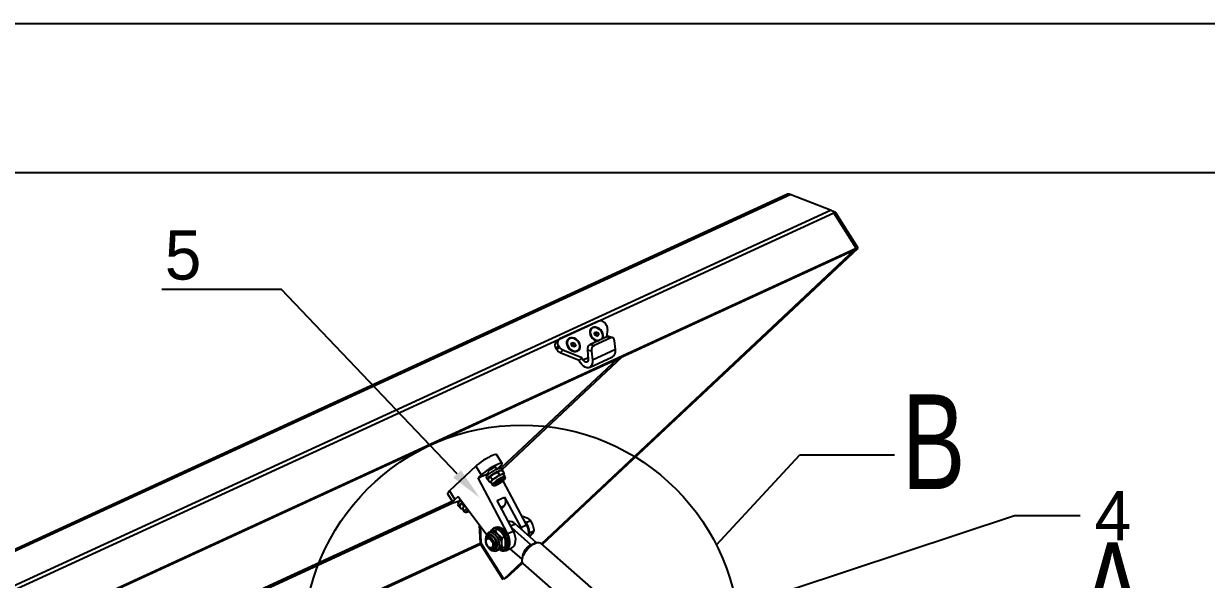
# Model space of a CAD drawing. Extents: x 0 to 7419, y -673 to 3042.
# Drawn here: x 1447 to 2240, y 2598 to 2970 of the extents above; entities that cross this region are included whole.
import ezdxf
from ezdxf import colors
from ezdxf.entities.mleader import LeaderData, LeaderLine
from ezdxf.math import Vec2, Vec3

# ---------------------------------------------------------------- set-up
doc = ezdxf.new("R2010")
doc.units = 0
doc.header["$LTSCALE"] = 10
doc.layers.get('0').update_dxf_attribs({"linetype": 'CONTINUOUS'})
doc.styles.add('SLDTEXTSTYLE1', font='TXT', dxfattribs={"width": 0.75})
doc.dimstyles.new('SLDDIMSTYLE2', dxfattribs={"dimtxt": 0.18, "dimasz": 60, "dimexe": 0, "dimexo": 0.0625, "dimgap": 0, "dimtad": 0, "dimtih": 1, "dimtoh": 1, "dimdec": 0, "dimrnd": 1e-09, "dimzin": 0, "dimdsep": 46, "dimtxsty": 'Standard', "dimblk1": 'NONE', "dimblk2": 'NONE', "dimsah": 1, "dimcen": 0.09, "dimadec": 0, "dimazin": 0, "dimtfac": 60, "dimtdec": 0, "dimtofl": 0, "dimtmove": 0, "dimatfit": 3, "dimldrblk": 'NONE', "dimfxl": 1, "dimtolj": 1, "dimtzin": 0, "dimarcsym": 0})

# ---------------------------------------------------------------- blocks, each defined once
blk = doc.blocks.new('_NONE')

msp = doc.modelspace()

# ---------------------------------------------------------------- linework, layer by layer
at = {"color": 7, "linetype": 'Continuous'}
for p, q in [((0, 2970), (4200, 2970)), ((4100, 2870), (200, 2870)), ((1958.32, 2855.63), (416.96, 2147.08)), ((419.25, 2147.07), (1960.61, 2855.61)), ((1987.8, 2845.12), (1960.61, 2855.61)), ((446.43, 2136.58), (1987.8, 2845.12)), ((448.48, 2134.74), (1989.85, 2843.29)), ((1990.72, 2843.7), (1988.94, 2844.38)), ((2004.8, 2819.64), (1989.85, 2843.29)), ((2006.19, 2819.59), (1991.23, 2843.24)), ((462.01, 2109.76), (2003.37, 2818.3)), ((463.44, 2111.1), (2004.8, 2819.64)), ((1793.98, 2621.63), (2004.08, 2818.63)), ((1794.53, 2621.14), (2006.19, 2819.59)), ((2004.8, 2819.64), (2003.37, 2818.3)), ((2004.08, 2818.63), (2003.94, 2818.84)), ((2004.08, 2818.63), (2006.19, 2819.59)), ((1832.15, 2770.77), (1806.14, 2758.81)), ((1837.64, 2767.84), (1837.08, 2768.72)), ((1837.77, 2760.26), (1826.52, 2755.09)), ((1827.59, 2765.65), (1827.36, 2765.43)), ((1840.48, 2759.51), (1829.23, 2754.34)), ((1829.35, 2762.58), (1830.14, 2763.65)), ((1830.1, 2761.06), (1829.35, 2762.58)), ((1829.38, 2762.52), (1829.81, 2762.4)), ((1829.81, 2762.4), (1830.58, 2762.17)), ((1831.63, 2760.61), (1830.1, 2761.06)), ((1830.14, 2763.65), (1831.67, 2763.2)), ((1830.58, 2762.17), (1831.67, 2763.2)), ((1830.58, 2762.17), (1830.95, 2761.41)), ((1830.95, 2761.41), (1831.3, 2760.71)), ((1831.36, 2760.69), (1832.42, 2761.68)), ((1832.42, 2761.68), (1831.63, 2760.61)), ((1831.67, 2763.2), (1832.42, 2761.68)), ((1838.3, 2765.1), (1837.56, 2760.16)), ((1840.48, 2759.51), (1837.77, 2760.26)), ((1841.57, 2759.63), (1838.86, 2760.37)), ((1805.43, 2754.18), (1803.6, 2752.46)), ((1804.16, 2751.57), (1803.6, 2752.46)), ((1805.51, 2758.39), (1803.68, 2756.67)), ((1804.16, 2751.57), (1805.99, 2753.29)), ((1805.99, 2753.29), (1805.43, 2754.18)), ((1808.31, 2751.31), (1806.47, 2749.59)), ((1821.02, 2746.03), (1808.31, 2751.31)), ((1812.12, 2758.53), (1811.89, 2758.32)), ((1813.9, 2755.2), (1814.45, 2756.45)), ((1814.86, 2753.77), (1813.9, 2755.2)), ((1814.11, 2755.33), (1813.96, 2755.34)), ((1813.97, 2755.35), (1814.11, 2755.33)), ((1814.11, 2755.33), (1814.87, 2755.24)), ((1814.45, 2756.45), (1815.97, 2756.27)), ((1816.38, 2753.59), (1814.86, 2753.77)), ((1814.87, 2755.24), (1815.97, 2756.27)), ((1814.87, 2755.24), (1815.35, 2754.52)), ((1815.35, 2754.52), (1815.83, 2753.81)), ((1815.83, 2753.81), (1815.77, 2753.66)), ((1815.83, 2753.81), (1816.93, 2754.83)), ((1815.97, 2756.27), (1816.93, 2754.83)), ((1816.93, 2754.83), (1816.38, 2753.59)), ((1818.48, 2751.29), (1818.71, 2751.5)), ((1827.42, 2750.59), (1824.71, 2751.34)), ((1824.71, 2751.34), (1825.35, 2745.27)), ((1826.52, 2755.09), (1829.23, 2754.34)), ((1843.53, 2751.64), (1828.06, 2744.52)), ((1834.17, 2758.6), (1834.18, 2758.61)), ((1843.53, 2751.64), (1842.89, 2757.7)), ((1819.19, 2744.31), (1806.47, 2749.59)), ((1821.02, 2746.03), (1819.19, 2744.31)), ((1820.13, 2742.83), (1819.19, 2744.31)), ((1821.96, 2744.55), (1821.02, 2746.03)), ((1826.13, 2739.72), (1841.6, 2746.84)), ((1827.42, 2750.59), (1828.06, 2744.52)), ((1767.55, 2675.43), (1763.86, 2681.27)), ((1749.92, 2673.55), (1732.29, 2657.02)), ((1749.92, 2673.55), (1753.61, 2667.71)), ((1764.01, 2671.59), (1763.19, 2672.89)), ((1764.43, 2671.8), (1766.27, 2673.53)), ((1767.84, 2671.16), (1767, 2672.49)), ((1751.47, 2665.7), (1758.58, 2668.97)), ((1753.61, 2667.71), (1751.47, 2665.7)), ((1771.26, 2628.34), (1751.47, 2665.7)), ((1756.85, 2666.08), (1757.7, 2664.74)), ((1758.12, 2669.69), (1758.94, 2668.39)), ((1758.19, 2664.44), (1759.25, 2662.76)), ((1758.59, 2665.58), (1758.56, 2665.52)), ((1759.79, 2666.44), (1761.97, 2668.39)), ((1759.79, 2666.44), (1760.85, 2664.77)), ((1760.85, 2664.77), (1763.5, 2665.97)), ((1764.61, 2669.59), (1765.98, 2670.53)), ((1764.61, 2669.59), (1765.67, 2667.91)), ((1765.67, 2667.91), (1767.51, 2668.11)), ((1767.05, 2670.73), (1766.7, 2670.71)), ((1767.82, 2670.72), (1768.88, 2669.05)), ((1768.01, 2664.18), (1768.15, 2664.76)), ((1783.92, 2634.16), (1768.23, 2663.78)), ((1769.62, 2666.48), (1768.52, 2668.21)), ((1732.29, 2657.02), (1735.98, 2651.18)), ((1760.01, 2662.83), (1759.25, 2662.76)), ((1760.01, 2662.76), (1760.13, 2662.76)), ((1760.07, 2662.86), (1761.16, 2661.14)), ((1763.35, 2661.73), (1763.93, 2661.6)), ((1731.01, 2655.12), (1734.71, 2649.28)), ((1738.13, 2653.19), (1735.98, 2651.18)), ((1737.79, 2648.21), (1738.64, 2646.87)), ((1738.13, 2653.19), (1757.27, 2627.66)), ((1739.07, 2651.94), (1739.06, 2651.81)), ((1739.06, 2651.81), (1739.88, 2650.51)), ((1740.73, 2648.57), (1741.25, 2649.03)), ((1740.73, 2648.57), (1741.79, 2646.9)), ((1764.32, 2650.52), (1769.24, 2652.78)), ((1775.13, 2630.12), (1764.32, 2650.52)), ((1769.24, 2652.78), (1780.05, 2632.38)), ((1739.13, 2646.56), (1740.19, 2644.89)), ((1739.53, 2647.71), (1739.5, 2647.65)), ((1740.95, 2644.96), (1740.19, 2644.89)), ((1740.95, 2644.88), (1741.07, 2644.89)), ((1741.01, 2644.99), (1742.1, 2643.26)), ((1741.79, 2646.9), (1742.58, 2647.25)), ((1744.29, 2643.85), (1744.87, 2643.73)), ((1769.2, 2646.89), (1767.22, 2645.04)), ((1780.83, 2639.98), (1781.24, 2640.17)), ((1781.24, 2640.17), (1784.31, 2638.9)), ((1752.29, 2634.3), (1752.78, 2621.95)), ((1753.48, 2622.27), (1753.04, 2633.29)), ((1763.09, 2632.51), (1761.97, 2631.99)), ((1786.93, 2620.89), (1774, 2632.24)), ((1790.44, 2622.51), (1776.36, 2634.87)), ((1780.05, 2632.38), (1783.92, 2634.16)), ((1780.05, 2632.38), (1780.64, 2631.12)), ((1783.67, 2635.92), (1783.39, 2636.07)), ((1783.67, 2635.92), (1786.56, 2637.25)), ((1783.8, 2635.5), (1783.67, 2635.92)), ((1759.6, 2626.5), (1757.94, 2625.74)), ((1758.34, 2628.7), (1758.36, 2628.9)), ((1760.15, 2629.72), (1758.36, 2628.9)), ((1758.36, 2628.9), (1760.2, 2629.52)), ((1759.99, 2629.43), (1758.56, 2628.78)), ((1758.72, 2628.84), (1758.56, 2628.78)), ((1759.99, 2629.43), (1760.2, 2629.52)), ((1760.15, 2629.72), (1762.8, 2630.71)), ((1764.63, 2631.34), (1762.84, 2630.52)), ((1762.84, 2630.52), (1764.81, 2627.74)), ((1764.63, 2631.34), (1767.41, 2628.93)), ((1769.38, 2626.16), (1767.6, 2625.34)), ((1771.26, 2628.34), (1775.13, 2630.12)), ((1785.96, 2628.85), (1785.9, 2629.01)), ((1785.9, 2628.77), (1785.96, 2628.85)), ((1785.96, 2628.85), (1788.86, 2630.18)), ((1788.86, 2630.18), (1787.75, 2628.3)), ((1753.01, 2621.23), (1767.97, 2597.58)), ((1768.67, 2597.9), (1753.72, 2621.55)), ((1756.76, 2623.33), (1756.77, 2622.89)), ((1758.36, 2619.44), (1758.68, 2619.15)), ((1761.28, 2618.47), (1762.94, 2619.24)), ((1763.99, 2616.96), (1765.42, 2617.62)), ((1767.87, 2618.54), (1765.22, 2617.54)), ((1769.65, 2619.36), (1767.87, 2618.54)), ((1768.65, 2617.46), (1769.78, 2617.97)), ((1770.19, 2617.06), (1774.06, 2618.84)), ((1772.78, 2618.25), (1780.86, 2611.16)), ((1786.93, 2620.89), (1790.44, 2622.51)), ((1906.59, 2522.75), (1793.57, 2621.99)), ((1768.67, 2597.9), (1780.93, 2609.4)), ((1770.78, 2598.87), (1781.24, 2608.68)), ((1781.56, 2608.32), (1894.58, 2509.07)), ((1770.78, 2598.87), (1768.67, 2597.9))]:
    msp.add_line(p, q, dxfattribs=at)
at = {"color": 8, "linetype": 'Continuous'}
for p, q in [((1989.84, 2843.29), (1990.72, 2843.7)), ((1990.18, 2842.76), (1991.23, 2843.24)), ((1844.88, 2745.44), (1767.03, 2672.45)), ((1767.69, 2671.4), (1848.36, 2747.05)), ((1825.26, 2746.06), (1821.96, 2744.55)), ((365.38, 2019.49), (1735.08, 2649.13)), ((368.37, 2022.3), (1734.16, 2650.13)), ((1769.2, 2646.89), (1766.82, 2645.8)), ((1773.34, 2633.49), (1776.36, 2634.87)), ((304.53, 1956.21), (1752.78, 2621.95)), ((305.01, 1955.6), (1753.01, 2621.23))]:
    msp.add_line(p, q, dxfattribs=at)
at = {"color": 7, "linetype": 'Continuous', "flags": 128}
for points in [[(1834.49, 2763.77), (1833.66, 2764.83), (1832.63, 2765.71), (1831.48, 2766.34), (1830.29, 2766.68), (1829.13, 2766.71), (1828.09, 2766.42), (1827.24, 2765.84), (1826.63, 2765), (1826.31, 2763.96), (1826.3, 2762.8), (1826.6, 2761.58), (1827.18, 2760.4), (1828.02, 2759.34), (1829.04, 2758.46), (1830.19, 2757.83), (1831.39, 2757.49), (1831.67, 2757.45)], [(1819.02, 2756.65), (1818.19, 2757.72), (1817.16, 2758.6), (1816.01, 2759.23), (1814.82, 2759.57), (1813.66, 2759.6), (1812.62, 2759.31), (1811.77, 2758.73), (1811.16, 2757.89), (1810.84, 2756.85), (1810.83, 2755.69), (1811.13, 2754.47), (1811.71, 2753.29), (1812.55, 2752.23), (1813.57, 2751.35), (1814.72, 2750.72), (1815.92, 2750.38), (1817.07, 2750.35), (1818.11, 2750.64), (1818.96, 2751.22), (1819.57, 2752.06), (1819.89, 2753.1), (1819.91, 2754.26), (1819.61, 2755.47), (1819.02, 2756.65)], [(1814.76, 2759.3), (1813.65, 2759.28), (1812.68, 2758.94), (1811.91, 2758.31), (1811.4, 2757.44), (1811.18, 2756.39), (1811.28, 2755.23), (1811.69, 2754.06), (1812.37, 2752.97), (1813.28, 2752.02), (1814.35, 2751.29), (1815.5, 2750.85), (1816.64, 2750.71), (1817.69, 2750.89), (1818.57, 2751.38), (1819.21, 2752.13), (1819.58, 2753.1), (1819.64, 2754.22), (1819.38, 2755.39), (1818.83, 2756.54), (1818.03, 2757.57), (1817.03, 2758.41), (1815.91, 2759), (1814.76, 2759.3)], [(1827.36, 2765.43), (1827.02, 2765.05), (1826.57, 2764.14), (1826.42, 2763.06), (1826.58, 2761.89), (1827.05, 2760.73), (1827.78, 2759.65), (1828.73, 2758.75), (1829.82, 2758.08), (1830.97, 2757.69), (1832.01, 2757.61)], [(1827.25, 2765.27), (1826.8, 2764.35), (1826.65, 2763.27), (1826.81, 2762.11), (1827.28, 2760.94), (1828.01, 2759.87), (1828.96, 2758.96), (1830.05, 2758.29), (1831.2, 2757.9), (1832.33, 2757.83), (1832.53, 2757.85)], [(1834.18, 2758.61), (1834.19, 2758.62), (1834.78, 2759.43), (1835.09, 2760.43), (1835.08, 2761.57), (1834.76, 2762.74), (1834.15, 2763.87), (1833.31, 2764.87), (1832.28, 2765.67), (1831.15, 2766.2), (1830, 2766.43), (1828.91, 2766.35), (1827.97, 2765.95), (1827.25, 2765.27), (1827.25, 2765.27)], [(1842.89, 2757.7), (1842.79, 2758.23), (1842.61, 2758.69), (1842.37, 2759.08), (1842.06, 2759.38), (1841.71, 2759.58), (1841.31, 2759.67), (1840.9, 2759.65), (1840.48, 2759.51)], [(1811.89, 2758.32), (1811.68, 2758.1), (1811.17, 2757.23), (1810.95, 2756.17), (1811.05, 2755.02), (1811.46, 2753.85), (1812.15, 2752.75), (1813.05, 2751.8), (1814.12, 2751.08), (1815.27, 2750.63), (1816.41, 2750.49), (1817.46, 2750.67), (1818.34, 2751.16), (1818.48, 2751.29)], [(1828.06, 2744.52), (1828.08, 2743.06), (1827.81, 2741.76), (1827.28, 2740.7), (1826.52, 2739.94), (1825.57, 2739.54), (1824.48, 2739.5), (1823.32, 2739.85), (1822.17, 2740.55), (1821.08, 2741.56), (1820.13, 2742.83)], [(1825.35, 2745.27), (1825.34, 2744.5), (1825.14, 2743.85), (1824.78, 2743.38), (1824.28, 2743.14), (1823.7, 2743.15), (1823.08, 2743.41), (1822.48, 2743.89), (1821.96, 2744.55)], [(1763.86, 2681.27), (1763.67, 2681.39), (1763.13, 2681.4), (1762.28, 2681.18), (1761.18, 2680.76), (1759.85, 2680.15), (1758.37, 2679.38), (1756.8, 2678.49), (1755.2, 2677.5), (1753.65, 2676.47), (1752.21, 2675.44), (1750.95, 2674.45), (1749.92, 2673.55)], [(1766.27, 2673.53), (1767.03, 2674.3), (1767.47, 2674.91), (1767.58, 2675.34), (1767.36, 2675.55), (1766.82, 2675.56), (1765.98, 2675.34), (1764.87, 2674.92), (1763.55, 2674.31), (1762.07, 2673.54), (1760.49, 2672.65), (1758.9, 2671.66), (1757.34, 2670.63), (1755.91, 2669.6), (1754.64, 2668.61), (1753.61, 2667.71)], [(1757.71, 2667.35), (1758.55, 2668.08), (1759.6, 2668.88), (1760.81, 2669.71), (1762.08, 2670.51), (1763.34, 2671.24), (1764.51, 2671.84), (1765.52, 2672.28), (1766.31, 2672.54), (1766.82, 2672.59), (1767, 2672.49)], [(1763.19, 2672.89), (1763.19, 2672.89), (1762.95, 2672.94), (1762.43, 2672.78), (1761.7, 2672.44), (1760.84, 2671.97), (1759.96, 2671.41), (1759.16, 2670.84), (1758.55, 2670.32)], [(1758.68, 2664.78), (1758.09, 2664.65), (1757.74, 2664.7), (1757.69, 2664.96), (1757.97, 2665.41), (1758.55, 2666.01)], [(1758.55, 2670.32), (1758.19, 2669.92), (1758.12, 2669.69)], [(1758.76, 2665.81), (1758.56, 2665.51), (1758.19, 2664.44)], [(1758.55, 2666.01), (1759.39, 2666.74), (1760.45, 2667.54), (1761.65, 2668.37), (1762.92, 2669.18), (1764.18, 2669.9), (1765.36, 2670.51), (1766.37, 2670.95), (1767.15, 2671.2), (1767.66, 2671.25), (1767.86, 2671.1), (1767.74, 2670.74), (1767.74, 2670.73)], [(1759.79, 2666.44), (1759.49, 2666.35), (1758.76, 2665.81)], [(1760.85, 2664.77), (1760.75, 2664.36), (1760.29, 2663.39)], [(1761.97, 2668.39), (1762.14, 2668.5), (1764.61, 2669.59)], [(1762.75, 2661.25), (1762.57, 2660.92), (1762.68, 2660.77), (1763.09, 2660.81), (1763.75, 2661.04), (1764.6, 2661.44), (1765.57, 2661.98), (1766.57, 2662.6), (1767.52, 2663.25), (1768.33, 2663.88), (1768.92, 2664.42), (1769.25, 2664.83), (1769.28, 2665.08), (1769.02, 2665.13), (1768.48, 2664.99), (1767.72, 2664.67), (1766.8, 2664.2), (1765.8, 2663.61), (1764.81, 2662.97), (1763.93, 2662.32), (1763.22, 2661.73), (1762.75, 2661.25)], [(1763.07, 2661.42), (1762.9, 2661.1), (1763.06, 2660.98), (1763.54, 2661.07), (1764.27, 2661.37), (1765.18, 2661.84), (1766.18, 2662.42), (1767.15, 2663.07), (1767.98, 2663.7), (1768.6, 2664.25), (1768.93, 2664.66), (1768.93, 2664.88), (1768.61, 2664.9), (1768, 2664.7), (1767.16, 2664.31), (1766.19, 2663.78), (1765.2, 2663.15), (1764.28, 2662.5), (1763.55, 2661.9), (1763.07, 2661.42)], [(1763.5, 2665.97), (1763.67, 2666.08), (1765.67, 2667.91)], [(1764.22, 2662.16), (1764.79, 2662.64), (1765.54, 2663.16), (1766.35, 2663.65), (1767.1, 2664.04), (1767.67, 2664.26), (1767.97, 2664.28), (1767.97, 2664.1), (1767.65, 2663.74), (1767.08, 2663.26), (1766.33, 2662.73), (1765.52, 2662.24), (1764.77, 2661.85), (1764.2, 2661.64), (1763.89, 2661.62), (1763.9, 2661.8), (1764.22, 2662.16)], [(1765.98, 2670.53), (1766.09, 2670.57), (1767.82, 2670.72)], [(1766.28, 2662.4), (1767.16, 2662.98), (1768.04, 2663.63), (1768.78, 2664.24), (1769.35, 2664.82), (1769.63, 2665.23), (1769.79, 2665.74), (1769.74, 2666.2), (1769.6, 2666.47)], [(1767.51, 2668.11), (1767.62, 2668.15), (1768.88, 2669.05)], [(1767.51, 2668.11), (1767.84, 2668.22), (1768.12, 2668.28), (1768.33, 2668.29), (1768.47, 2668.26), (1768.52, 2668.21)], [(1768.88, 2669.05), (1768.78, 2668.64), (1768.55, 2668.17)], [(1732.29, 2657.02), (1731.54, 2656.25), (1731.09, 2655.63), (1730.98, 2655.21), (1731.01, 2655.12)], [(1760.29, 2663.39), (1760.05, 2663.15), (1759.25, 2662.76)], [(1760.29, 2663.39), (1760.14, 2663.18), (1760.06, 2663.02), (1760.06, 2662.89), (1760.07, 2662.86)], [(1761.18, 2661.15), (1761.22, 2661.05), (1761.57, 2660.75), (1761.92, 2660.62), (1762.27, 2660.59), (1762.7, 2660.65), (1763.41, 2660.87), (1764.23, 2661.24), (1765.2, 2661.75), (1766.2, 2662.35), (1766.28, 2662.4)], [(1735.98, 2651.18), (1735.23, 2650.41), (1734.79, 2649.79), (1734.67, 2649.37), (1734.89, 2649.15), (1735.43, 2649.15), (1736.28, 2649.36), (1737.39, 2649.78), (1738.71, 2650.39), (1739.66, 2650.88)], [(1739.62, 2646.91), (1739.03, 2646.78), (1738.68, 2646.83), (1738.63, 2647.09), (1738.91, 2647.54), (1739.49, 2648.14)], [(1738.64, 2649.48), (1739.49, 2650.2), (1740.04, 2650.64)], [(1739.69, 2647.94), (1739.49, 2647.64), (1739.13, 2646.56)], [(1739.49, 2648.14), (1740.33, 2648.87), (1740.99, 2649.38)], [(1740.73, 2648.57), (1740.43, 2648.48), (1739.69, 2647.94)], [(1741.22, 2645.52), (1740.99, 2645.28), (1740.19, 2644.89)], [(1741.22, 2645.52), (1741.08, 2645.31), (1741, 2645.14), (1741, 2645.02), (1741.01, 2644.99)], [(1741.79, 2646.9), (1741.69, 2646.49), (1741.22, 2645.52)], [(1742.12, 2643.28), (1742.16, 2643.18), (1742.51, 2642.88), (1742.86, 2642.75), (1743.21, 2642.72), (1743.64, 2642.78), (1744.35, 2643), (1745.17, 2643.37), (1745.4, 2643.49)], [(1744.01, 2643.55), (1743.84, 2643.23), (1744, 2643.11), (1744.47, 2643.2), (1745.21, 2643.5), (1745.35, 2643.56)], [(1744.79, 2644.3), (1744.49, 2644.03), (1744.01, 2643.55)], [(1745.18, 2643.78), (1745.14, 2643.76), (1744.83, 2643.74), (1744.84, 2643.93), (1744.96, 2644.08)], [(1759.99, 2629.64), (1760.03, 2629.76), (1760.61, 2630.85), (1761.41, 2631.67), (1762.39, 2632.15), (1763.51, 2632.29), (1764.71, 2632.08), (1765.94, 2631.52), (1767.14, 2630.65), (1768.26, 2629.49), (1769.23, 2628.12), (1770.03, 2626.58), (1770.6, 2624.96), (1770.93, 2623.33), (1770.99, 2621.76), (1770.79, 2620.33), (1770.33, 2619.11), (1769.63, 2618.15), (1768.74, 2617.5), (1767.68, 2617.18), (1766.51, 2617.22), (1765.34, 2617.59)], [(1763.09, 2632.51), (1763.52, 2632.67), (1764.64, 2632.81), (1765.84, 2632.6), (1767.07, 2632.04), (1768.27, 2631.16), (1769.38, 2630.01), (1770.36, 2628.63), (1771.15, 2627.1), (1771.73, 2625.48), (1772.05, 2623.85), (1772.11, 2622.28), (1771.91, 2620.85), (1771.45, 2619.63), (1770.76, 2618.67), (1769.86, 2618.01), (1769.78, 2617.97)], [(1784.31, 2638.9), (1784.5, 2638.79), (1786.56, 2637.25)], [(1786.56, 2637.25), (1787.81, 2634.76), (1788.12, 2633.9)], [(1788.12, 2633.9), (1788.76, 2631.02), (1788.86, 2630.18)], [(1758.78, 2628.83), (1758.48, 2628.74), (1757.65, 2628.16), (1757.02, 2627.35), (1756.59, 2626.34), (1756.38, 2625.16), (1756.4, 2623.85), (1756.65, 2622.48), (1757.13, 2621.14), (1757.8, 2619.87), (1758.64, 2618.75), (1759.62, 2617.82), (1760.71, 2617.13), (1761.85, 2616.74), (1762.86, 2616.67), (1763.9, 2616.92), (1763.96, 2616.96)], [(1756.76, 2623.33), (1756.8, 2623.91), (1757.05, 2624.81), (1757.53, 2625.47), (1758.2, 2625.83), (1758.99, 2625.86), (1759.83, 2625.55), (1760.66, 2624.94), (1761.39, 2624.08), (1761.96, 2623.04), (1762.33, 2621.91), (1762.45, 2620.81), (1762.32, 2619.82), (1761.95, 2619.03), (1761.37, 2618.52), (1760.63, 2618.32), (1759.81, 2618.46), (1758.96, 2618.92), (1758.68, 2619.15)], [(1757, 2621.57), (1756.78, 2622.6), (1756.82, 2623.55), (1757.11, 2624.32), (1757.62, 2624.83), (1758.29, 2625.01), (1759.05, 2624.86), (1759.82, 2624.38), (1760.51, 2623.64), (1761.05, 2622.7), (1761.38, 2621.67), (1761.47, 2620.67), (1761.3, 2619.8), (1760.9, 2619.15), (1760.3, 2618.8), (1759.58, 2618.78), (1758.81, 2619.1), (1758.07, 2619.72), (1757.44, 2620.57), (1757, 2621.57)], [(1763.9, 2621.25), (1763.72, 2622.5), (1763.28, 2623.76), (1762.62, 2624.92), (1761.79, 2625.89), (1760.86, 2626.58), (1759.91, 2626.95), (1759.01, 2626.96), (1758.23, 2626.61), (1757.65, 2625.93), (1757.39, 2625.33)], [(1760.2, 2629.52), (1760.36, 2629.58), (1762.84, 2630.52)], [(1762.8, 2630.71), (1762.96, 2630.77), (1764.63, 2631.34)], [(1764.81, 2627.74), (1764.98, 2627.55), (1767.6, 2625.34)], [(1766.4, 2617.24), (1766.48, 2617.21), (1767.8, 2616.8), (1769.05, 2616.75), (1770.2, 2617.07), (1771.18, 2617.73), (1771.96, 2618.72), (1772.51, 2619.99), (1772.79, 2621.48), (1772.81, 2623.14), (1772.54, 2624.88), (1772.02, 2626.64), (1771.26, 2628.34)], [(1767.32, 2621.75), (1767.32, 2622.69), (1767.6, 2625.34)], [(1767.41, 2628.93), (1767.58, 2628.75), (1769.38, 2626.16)], [(1769.93, 2622.94), (1769.86, 2623.85), (1769.38, 2626.16)], [(1774.06, 2618.84), (1774.07, 2618.85), (1775.05, 2619.51), (1775.83, 2620.5), (1776.38, 2621.77), (1776.66, 2623.26), (1776.67, 2624.91), (1776.41, 2626.66), (1775.89, 2628.42), (1775.13, 2630.12)], [(1787.75, 2628.3), (1787.64, 2628.15), (1786.09, 2626.34)], [(1760.61, 2618.32), (1761.2, 2618.13), (1762.1, 2618.12), (1762.88, 2618.47), (1763.46, 2619.14), (1763.82, 2620.1), (1763.9, 2621.25)], [(1767.87, 2618.54), (1767.66, 2619.32), (1767.32, 2621.75)], [(1769.65, 2619.36), (1769.79, 2620.3), (1769.93, 2622.94)], [(1781.16, 2612.21), (1781.72, 2613.63), (1782.51, 2615.11), (1783.51, 2616.58), (1784.67, 2618), (1785.96, 2619.31), (1787.31, 2620.44), (1788.66, 2621.36), (1789.98, 2622.02), (1791.19, 2622.41), (1792.26, 2622.49), (1793.14, 2622.28), (1793.57, 2621.99)], [(1791.55, 2622.46), (1789.38, 2621.98), (1789.08, 2621.88)]]:
    msp.add_lwpolyline(points, dxfattribs=at)
at = {"color": 8, "linetype": 'Continuous', "flags": 128}
for points in [[(1769.62, 2666.48), (1769.38, 2666.57), (1768.84, 2666.46), (1768.04, 2666.16), (1767.05, 2665.69), (1765.93, 2665.08), (1764.78, 2664.37), (1763.67, 2663.62), (1762.68, 2662.88), (1761.9, 2662.22), (1761.38, 2661.67)], [(1761.38, 2661.67), (1761.15, 2661.28), (1761.16, 2661.14)], [(1742.32, 2643.8), (1742.09, 2643.41), (1742.1, 2643.26)], [(1743.69, 2643.38), (1743.51, 2643.05), (1743.62, 2642.9), (1744.03, 2642.94), (1744.68, 2643.17), (1745.39, 2643.5)], [(1744.75, 2644.36), (1744.16, 2643.86), (1743.69, 2643.38)], [(1764.45, 2621.04), (1764.26, 2622.37), (1763.83, 2623.72), (1763.17, 2624.99), (1762.33, 2626.09), (1761.37, 2626.95), (1760.36, 2627.5), (1759.36, 2627.72), (1758.44, 2627.59), (1757.66, 2627.11), (1757.09, 2626.32), (1756.75, 2625.27), (1756.66, 2624.04), (1756.77, 2623.11)], [(1765.89, 2621.09), (1765.71, 2622.49), (1765.29, 2623.92), (1764.66, 2625.29), (1763.84, 2626.53), (1762.89, 2627.57), (1761.84, 2628.36), (1760.77, 2628.85), (1759.72, 2629.02), (1758.76, 2628.86), (1758.72, 2628.84)], [(1758.52, 2619.29), (1758.78, 2618.99), (1759.74, 2618.13), (1760.75, 2617.58), (1761.75, 2617.36), (1762.67, 2617.49), (1763.45, 2617.97), (1764.03, 2618.76), (1764.37, 2619.81), (1764.45, 2621.04)]]:
    msp.add_lwpolyline(points, dxfattribs=at)
at = {"color": 7, "linetype": 'Continuous'}
msp.add_circle((1780.74, 2554.98), 146.12, dxfattribs=at)
for centre, radius, start, end in [((1959.45, 2852.93), 2.92, 66.50485, 112.65589), ((1985.97, 2841.01), 4.5, 30.33978, 65.98732), ((1990.26, 2842.67), 1.12, 30.34423, 65.98279), ((1833.37, 2766.74), 4.2, 28.08707, 106.82494), ((1834.25, 2765.56), 4.08, 353.51243, 33.93653), ((1807.77, 2756.19), 3.09, 122.04645, 220.71182), ((1829.43, 2761.11), 1.34, 73.31378, 90.52069), ((1829.24, 2760.58), 1.91, 25.98425, 72.45628), ((1829.56, 2760.71), 1.56, 1.86508, 26.83574), ((1830.78, 2761.01), 4.63, 333.59122, 36.57734), ((1838.47, 2758.85), 1.57, 75.56586, 116.33637), ((1806.11, 2754.52), 3.25, 138.58885, 219.32306), ((1808.49, 2754.29), 5.12, 212.13907, 246.79386), ((1810.32, 2756.01), 5.12, 212.13535, 246.79751), ((1813.82, 2753.54), 1.82, 32.86815, 80.84183), ((1813.99, 2753.58), 1.66, 3.40691, 34.75525), ((1828.48, 2751.83), 3.8, 120.92993, 187.37913), ((1831.19, 2751.08), 3.8, 120.93018, 187.37958), ((1839.18, 2750.59), 4.47, 302.79383, 13.50578), ((1758.47, 2665.91), 1.62, 118.06096, 174.17605), ((1770.1, 2654.97), 15.69, 121.20512, 136.27812), ((1771.63, 2652.55), 15.69, 121.20531, 136.27792), ((1774.02, 2650.62), 21.47, 111.98653, 124.14853), ((1775.55, 2648.2), 21.47, 111.98653, 124.14853), ((1767, 2667.97), 2.75, 96.12138, 111.72458), ((1739.41, 2648.04), 1.62, 118.0596, 174.17741), ((1746.64, 2641.8), 9.27, 126.73162, 138.52381), ((1764.96, 2649.87), 5.18, 324.93805, 34.23805), ((1748.79, 2638.73), 10.17, 126.09496, 138.12043), ((1772.56, 2631.23), 5.26, 43.79094, 98.56981), ((1774.93, 2629.21), 10.92, 347.14267, 48.01278), ((1773.3, 2628.2), 12.18, 354.02363, 29.28571), ((1760.41, 2625.07), 2.37, 127.53594, 161.00517), ((1761.13, 2625.07), 4.55, 35.93702, 101.87327), ((1757.58, 2621.18), 9.76, 3.32075, 42.17983), ((1754.27, 2622.03), 1.49, 183.24415, 212.66807), ((1754.97, 2622.35), 1.49, 183.24415, 212.66807), ((1762.38, 2620.79), 2.38, 248.45049, 281.75796), ((1763.3, 2621.1), 4.07, 301.38481, 9.13908), ((1793.12, 2610.28), 12.29, 120.17742, 180.09244), ((1788.6, 2615.63), 5.52, 107.63212, 152.7761), ((1784.45, 2610.58), 3.67, 153.56877, 217.99707)]:
    msp.add_arc(centre, radius, start, end, dxfattribs=at)
at = {"color": 8, "linetype": 'Continuous'}
for centre, radius, start, end in [((1750.54, 2636.31), 11.12, 125.84881, 137.67615), ((1761.88, 2620.44), 4.06, 300.85223, 9.242)]:
    msp.add_arc(centre, radius, start, end, dxfattribs=at)

# ---------------------------------------------------------------- texts
at = {"color": 7, "linetype": 'Continuous', "char_height": 63.5, "attachment_point": 1, "style": 'SLDTEXTSTYLE1'}
for s, insert in [('B', (2035.61, 2721.65)), ('A', (2155.27, 2622.51))]:
    msp.add_mtext(s, dxfattribs=dict(at, insert=insert))

# ---------------------------------------------------------------- leaders
at = {"color": 7, "linetype": 'Continuous', "has_arrowhead": 0}
msp.add_leader([(1911.19, 2620.83), (1967.11, 2681.11), (2030.61, 2681.11)], dimstyle='SLDDIMSTYLE2', dxfattribs=at)
ml = msp.add_multileader_mtext('Standard')
ml.set_content('5', color=256)
ml.set_leader_properties()
ml.build(insert=Vec2(0, 0))
ml.multileader.update_dxf_attribs({"has_text_frame": 1, "text_right_attachment_type": 6, "dogleg_length": 44, "arrow_head_size": 22})
ctx = ml.context
ctx.base_point, ctx.char_height, ctx.arrow_head_size, ctx.landing_gap_size, ctx.plane_origin = Vec3(1531.73, 2815.06), 33, 22, 11, Vec3(1752.56, 2652.44)
ctx.right_attachment, ctx.text_align_type = 6, 1
notes = []
notes.append((ctx, [(0, (1, 1, 0), (1619.73, 2791.96), (-1, 0), 44, [(0, [(1752.56, 2652.44)], 0, [])])]))
ctx.mtext.insert, ctx.mtext.alignment, ctx.mtext.flow_direction = Vec3(1553.73, 2831.56), 2, 5
ml = msp.add_multileader_mtext('Standard')
ml.set_content('4', color=256)
ml.set_leader_properties()
ml.build(insert=Vec2(0, 0))
ml.multileader.update_dxf_attribs({"has_text_frame": 1, "text_right_attachment_type": 6, "dogleg_length": 44, "arrow_head_size": 22})
ctx = ml.context
ctx.base_point, ctx.char_height, ctx.arrow_head_size, ctx.landing_gap_size, ctx.plane_origin = Vec3(2155.01, 2640.46), 33, 22, 11, Vec3(1865.06, 2559.22)
ctx.right_attachment, ctx.text_align_type = 6, 1
notes.append((ctx, [(0, (1, 1, 0), (2111.01, 2640.46), (1, 0), 44, [(0, [(1865.06, 2559.22)], 0, [])])]))
ctx.mtext.insert, ctx.mtext.alignment, ctx.mtext.flow_direction = Vec3(2177.01, 2656.96), 2, 5
for ctx, leaders in notes:
    for number, flags, end, landing, length, lines in leaders:
        leader = LeaderData()
        leader.index, (leader.has_last_leader_line, leader.has_dogleg_vector, leader.attachment_direction) = number, flags
        leader.last_leader_point, leader.dogleg_vector, leader.dogleg_length = Vec3(end), Vec3(landing), length
        for number, points, colour, breaks in lines:
            line = LeaderLine()
            line.index, line.vertices, line.color, line.breaks = number, Vec3.list(points), colors.encode_raw_color(colour), breaks
            leader.lines.append(line)
        ctx.leaders.append(leader)

doc.saveas('drawing.dxf')
